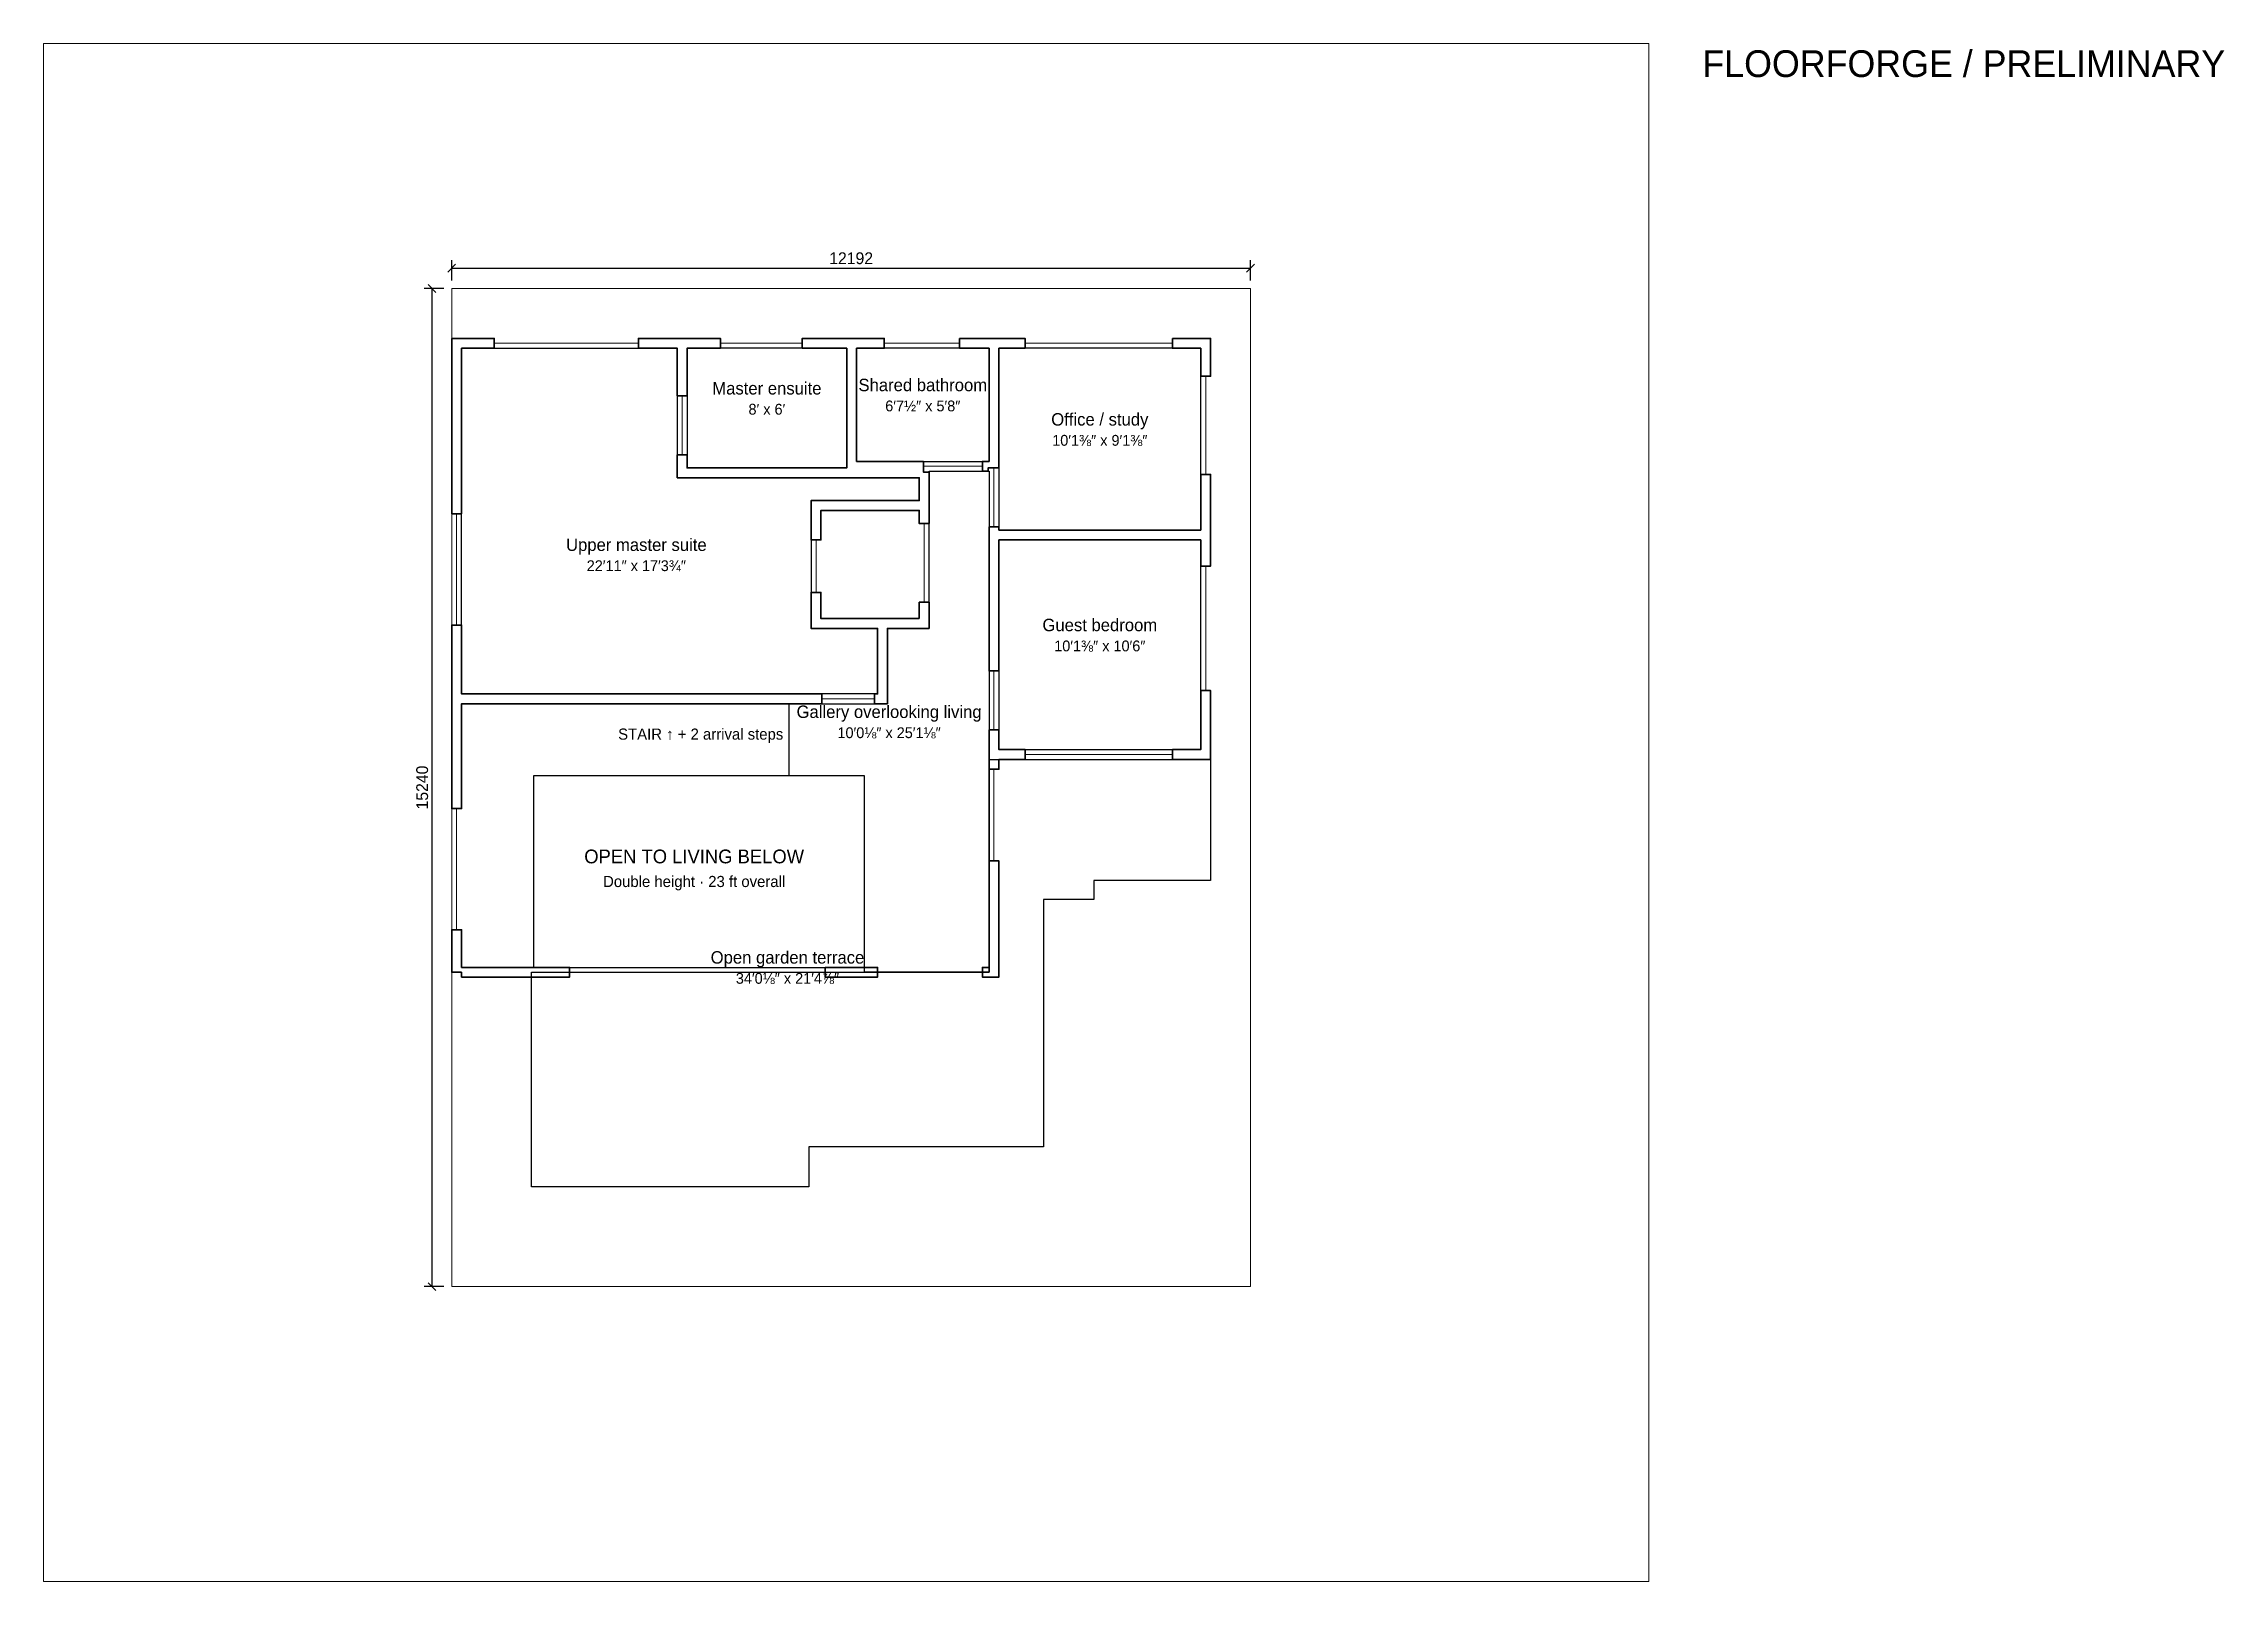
# Paper-space layout 'FLOOR-1' of a CAD drawing. Header units: millimetres. Extents: x 20 to 346, y 30 to 260.
# The model-space entities are those that its viewports show. They can reach past a viewport. Long polylines and large blocks are cut down to what shows.
import ezdxf
from ezdxf.enums import TextEntityAlignment as Align

# ---------------------------------------------------------------- set-up
doc = ezdxf.new("R2010")
doc.units = ezdxf.units.MM
for name, color, linetype, lineweight in [('A-ANNO', 7, 'Continuous', 18), ('A-DIMS', 7, 'Continuous', 13), ('A-DOOR', 3, 'Continuous', 18), ('A-SITE', 8, 'Continuous', 18), ('A-WALL', 7, 'Continuous', 35)]:
    doc.layers.add(name, color=color, linetype=linetype, lineweight=lineweight)
doc.dimstyles.new('FF-ARCH', dxfattribs={"dimtxt": 180, "dimasz": 90, "dimexe": 120, "dimexo": 120, "dimgap": 60, "dimtad": 1, "dimdec": 0, "dimtsz": 60, "dimcen": 2.5, "dimazin": 3, "dimtfac": 1, "dimtmove": 0, "dimatfit": 3})

msp = doc.modelspace()

# ---------------------------------------------------------------- linework, layer by layer
at = {"layer": 'A-AREA'}
for points in [[(30542, 9050), (29527.6, 9050), (24192, 9050), (24192, 12349.2), (24192, 14328), (27482.8, 14328), (27482.8, 12349.2), (29527.6, 12349.2), (31177.6, 12349.2), (31177.6, 12000), (29527.6, 12000), (29527.6, 10050), (30542, 10050)], [(30071.2, 12499.2), (30071.2, 14328), (27632.8, 14328), (27632.8, 12499.2)], [(32242, 12600), (32242, 14328), (30221.2, 14328), (30221.2, 12600)], [(35474.4, 11550), (35474.4, 14328), (32392, 14328), (32392, 11550)], [(29192, 7800), (29192, 8900), (29527.6, 8900), (30692, 8900), (30692, 10050), (31327.6, 10050), (31327.6, 11850), (31327.6, 12000), (31327.6, 12450), (32242, 12450), (32242, 11550), (32242, 11400), (32242, 8900), (32242, 8050), (32242, 7800), (32242, 4800), (30342, 4800), (30342, 7800)], [(35474.4, 8200), (35474.4, 11400), (32392, 11400), (32392, 8200)], [(33840.8, 5909.6), (33074, 5909.6), (33074, 5759.6), (33074, 5409.6), (33074, 3609.6), (33074, 2283.6), (33074, 2133.6), (30644.4, 2133.6), (29644.4, 2133.6), (29494.4, 2133.6), (29494.4, 1674), (29494.4, 1524), (28342, 1524), (26742, 1524), (25258.8, 1524), (25258.8, 1674), (25258.8, 2133.6), (25258.8, 2283.6), (25258.8, 3609.6), (25258.8, 3900), (25258.8, 4650), (25258.8, 4800), (25411.2, 4800), (30342, 4800), (32242, 4800), (32242, 7800), (32242, 8050), (35624.4, 8050), (35624.4, 6200), (33840.8, 6200)]]:
    msp.add_lwpolyline(points, close=True, dxfattribs=at)
at = {"layer": 'A-DOOR'}
for p, q in [((24692, 14403), (26892, 14403)), ((28142, 14403), (29392, 14403)), ((30642, 14403), (31792, 14403)), ((32792, 14403), (35042, 14403)), ((35549.4, 12400), (35549.4, 13900)), ((27557.8, 12700), (27557.8, 13600)), ((31242, 12525), (32142, 12525)), ((32317, 11600), (32317, 12500)), ((24117, 10100), (24117, 11800)), ((31252.6, 10450), (31252.6, 11650)), ((29602.6, 10600), (29602.6, 11400)), ((35549.4, 9100), (35549.4, 11000)), ((32317, 8500), (32317, 9400)), ((29692, 8975), (30492, 8975)), ((32792, 8125), (35042, 8125)), ((32317, 6500), (32317, 7900)), ((24117, 5450), (24117, 7300)), ((25842, 4800), (29742, 4800)), ((30542, 4800), (32142, 4800))]:
    msp.add_line(p, q, dxfattribs=at)
at = {"layer": 'A-SITE'}
msp.add_lwpolyline([(24042, 0), (36234, 0), (36234, 15240), (24042, 15240)], close=True, dxfattribs=at)
at = {"layer": 'A-VOID'}
msp.add_lwpolyline([(30342, 4875), (30342, 7800), (25292, 7800), (25292, 4875)], close=True, dxfattribs=at)
at = {"layer": 'A-WALL'}
for points in [[(24042, 14478), (24692, 14478), (24692, 14328), (24192, 14328), (24192, 12349.2), (24192, 11800), (24042, 11800)], [(26892, 14328), (26892, 14478), (27482.8, 14478), (27632.8, 14478), (28142, 14478), (28142, 14328), (27632.8, 14328), (27632.8, 13600), (27482.8, 13600), (27482.8, 14328)], [(31327.6, 12000), (31327.6, 11850), (31327.6, 11650), (31177.6, 11650), (31177.6, 11850), (29677.6, 11850), (29677.6, 11400), (29527.6, 11400), (29527.6, 12000), (31177.6, 12000), (31177.6, 12349.2), (30221.2, 12349.2), (29527.6, 12349.2), (27482.8, 12349.2), (27482.8, 12700), (27632.8, 12700), (27632.8, 12499.2), (30071.2, 12499.2), (30071.2, 14328), (29392, 14328), (29392, 14478), (30071.2, 14478), (30221.2, 14478), (30642, 14478), (30642, 14328), (30221.2, 14328), (30221.2, 12600), (31242, 12600), (31242, 12435), (31327.6, 12435)], [(31792, 14478), (32242, 14478), (32392, 14478), (32792, 14478), (32792, 14328), (32392, 14328), (32392, 12500), (32227, 12500), (32227, 12450), (32142, 12450), (32142, 12600), (32242, 12600), (32242, 14328), (31792, 14328)], [(35042, 14478), (35624.4, 14478), (35624.4, 13900), (35474.4, 13900), (35474.4, 14328), (35042, 14328)], [(32392, 11600), (32392, 11550), (35474.4, 11550), (35474.4, 12400), (35624.4, 12400), (35624.4, 11550), (35624.4, 11400), (35624.4, 11000), (35474.4, 11000), (35474.4, 11400), (32392, 11400), (32392, 9400), (32242, 9400), (32242, 11400), (32242, 11550), (32242, 11600)], [(31177.6, 10200), (31177.6, 10450), (31327.6, 10450), (31327.6, 10050), (30692, 10050), (30692, 8900), (30492, 8900), (30492, 9050), (30542, 9050), (30542, 10050), (29527.6, 10050), (29527.6, 10600), (29677.6, 10600), (29677.6, 10200), (30692, 10200)], [(24042, 8900), (24042, 10100), (24192, 10100), (24192, 9050), (29527.6, 9050), (29692, 9050), (29692, 8900), (24192, 8900), (24192, 7300), (24042, 7300)], [(35474.4, 9100), (35624.4, 9100), (35624.4, 8050), (35042, 8050), (35042, 8200), (35474.4, 8200)], [(32392, 8500), (32392, 8200), (32792, 8200), (32792, 8050), (32392, 8050), (32392, 7900), (32242, 7900), (32242, 8050), (32242, 8125), (32242, 8500)], [(32392, 4875), (32392, 4800), (32392, 4725), (32142, 4725), (32142, 4875), (32242, 4875), (32242, 6500), (32392, 6500)], [(24192, 4800), (24042, 4800), (24042, 5450), (24192, 5450), (24192, 4875), (25842, 4875), (25842, 4725), (24192, 4725)], [(30342, 4725), (30292, 4725), (29742, 4725), (29742, 4875), (30292, 4875), (30342, 4875), (30542, 4875), (30542, 4725)]]:
    msp.add_lwpolyline(points, close=True, dxfattribs=at)

# ---------------------------------------------------------------- texts
at = {"layer": 'A-ANNO'}
for s, height, p in [('Master ensuite', 190, (28852, 13563.6)), ('Shared bathroom', 190, (31231.6, 13614)), ('8′ x 6′', 165, (28852, 13263.6)), ('6′7½″ x 5′8″', 165, (31231.6, 13314)), ('Office / study', 190, (33933.2, 13089)), ('10′1⅜″ x 9′1⅜″', 165, (33933.2, 12789)), ('Upper master suite', 190, (26859.8, 11175)), ('22′11″ x 17′3¾″', 165, (26859.8, 10875)), ('Guest bedroom', 190, (33933.2, 9950)), ('10′1⅜″ x 10′6″', 165, (33933.2, 9650)), ('Gallery overlooking living', 190, (30717, 8625)), ('STAIR ↑ + 2 arrival steps', 170, (27842, 8300)), ('10′0⅛″ x 25′1⅛″', 165, (30717, 8325)), ('OPEN TO LIVING BELOW', 210, (27742, 6400)), ('Double height · 23 ft overall', 170, (27742, 6050)), ('Open garden terrace', 190, (29166.4, 4875)), ('34′0⅛″ x 21′4⅞″', 165, (29166.4, 4575))]:
    msp.add_text(s, height=height, dxfattribs=at).set_placement(p, align=Align.BOTTOM_CENTER)

# ---------------------------------------------------------------- dimensions: what is measured, and where the dimension line sits
at = {"layer": 'A-DIMS'}
msp.add_linear_dim(base=(24042, 15550), p1=(24042, 15240), p2=(36234, 15240), dimstyle='FF-ARCH', dxfattribs=at).render()
msp.add_linear_dim(base=(23742, 0), p1=(24042, 0), p2=(24042, 15240), angle=90, dimstyle='FF-ARCH', dxfattribs=at).render()

psp = doc.layouts.new('FLOOR-1')

# ---------------------------------------------------------------- texts
psp.add_text('FLOORFORGE / PRELIMINARY', height=4).set_placement((268, 255))

# ---------------------------------------------------------------- viewports
at = {"layer": 'VIEWPORTS'}
psp.add_viewport(center=(140, 145), size=(240, 230), view_center_point=(30063, 7239), view_height=23478, dxfattribs=at)

doc.saveas('drawing.dxf')
